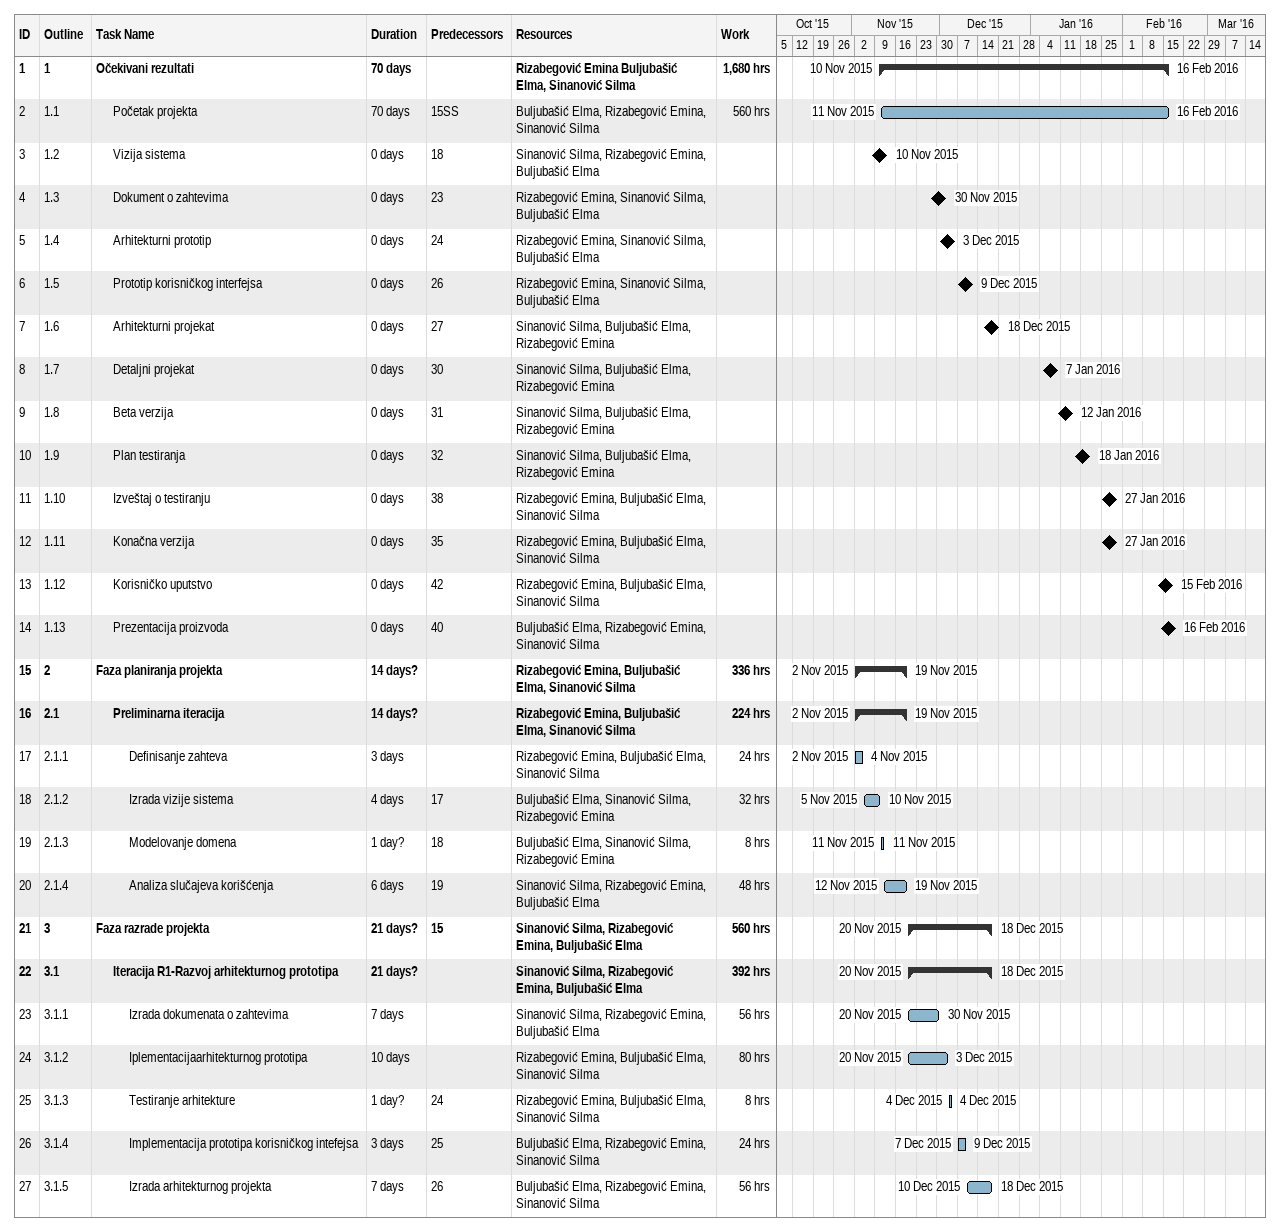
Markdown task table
| ID | WBS | Task | Duration | Start | Finish | Predecessors | Resources | Work (h) |
|---|---|---|---|---|---|---|---|---|
| 1 | 1 | **Očekivani rezultati** | 70d | 2015-11-10 | 2016-02-16 |  | Rizabegović Emina Buljubašić Elma, Sinanović Silma | 1680 |
| 2 | 1.1 | Početak projekta | 70d | 2015-11-11 | 2016-02-16 | 15SS | Buljubašić Elma, Rizabegović Emina, Sinanović Silma | 560 |
| 3 | 1.2 | Vizija sistema | 0d | 2015-11-10 | 2015-11-10 | 18 | Sinanović Silma, Rizabegović Emina, Buljubašić Elma |  |
| 4 | 1.3 | Dokument o zahtevima | 0d | 2015-11-30 | 2015-11-30 | 23 | Rizabegović Emina, Sinanović Silma, Buljubašić Elma |  |
| 5 | 1.4 | Arhitekturni prototip | 0d | 2015-12-03 | 2015-12-03 | 24 | Rizabegović Emina, Sinanović Silma, Buljubašić Elma |  |
| 6 | 1.5 | Prototip korisničkog interfejsa | 0d | 2015-12-09 | 2015-12-09 | 26 | Rizabegović Emina, Sinanović Silma, Buljubašić Elma |  |
| 7 | 1.6 | Arhitekturni projekat | 0d | 2015-12-18 | 2015-12-18 | 27 | Sinanović Silma, Buljubašić Elma, Rizabegović Emina |  |
| 8 | 1.7 | Detaljni projekat | 0d | 2016-01-07 | 2016-01-07 | 30 | Sinanović Silma, Buljubašić Elma, Rizabegović Emina |  |
| 9 | 1.8 | Beta verzija | 0d | 2016-01-12 | 2016-01-12 | 31 | Sinanović Silma, Buljubašić Elma, Rizabegović Emina |  |
| 10 | 1.9 | Plan testiranja | 0d | 2016-01-18 | 2016-01-18 | 32 | Sinanović Silma, Buljubašić Elma, Rizabegović Emina |  |
| 11 | 1.10 | Izveštaj o testiranju | 0d | 2016-01-27 | 2016-01-27 | 38 | Rizabegović Emina, Buljubašić Elma, Sinanović Silma |  |
| 12 | 1.11 | Konačna verzija | 0d | 2016-01-27 | 2016-01-27 | 35 | Rizabegović Emina, Buljubašić Elma, Sinanović Silma |  |
| 13 | 1.12 | Korisničko uputstvo | 0d | 2016-02-15 | 2016-02-15 | 42 | Rizabegović Emina, Buljubašić Elma, Sinanović Silma |  |
| 14 | 1.13 | Prezentacija proizvoda | 0d | 2016-02-16 | 2016-02-16 | 40 | Buljubašić Elma, Rizabegović Emina, Sinanović Silma |  |
| 15 | 2 | **Faza planiranja projekta** | 14d? | 2015-11-02 | 2015-11-19 |  | Rizabegović Emina, Buljubašić Elma, Sinanović Silma | 336 |
| 16 | 2.1 | **Preliminarna iteracija** | 14d? | 2015-11-02 | 2015-11-19 |  | Rizabegović Emina, Buljubašić Elma, Sinanović Silma | 224 |
| 17 | 2.1.1 | Definisanje zahteva | 3d | 2015-11-02 | 2015-11-04 |  | Rizabegović Emina, Buljubašić Elma, Sinanović Silma | 24 |
| 18 | 2.1.2 | Izrada vizije sistema | 4d | 2015-11-05 | 2015-11-10 | 17 | Buljubašić Elma, Sinanović Silma, Rizabegović Emina | 32 |
| 19 | 2.1.3 | Modelovanje domena | 1d? | 2015-11-11 | 2015-11-11 | 18 | Buljubašić Elma, Sinanović Silma, Rizabegović Emina | 8 |
| 20 | 2.1.4 | Analiza slučajeva korišćenja | 6d | 2015-11-12 | 2015-11-19 | 19 | Sinanović Silma, Rizabegović Emina, Buljubašić Elma | 48 |
| 21 | 3 | **Faza razrade projekta** | 21d? | 2015-11-20 | 2015-12-18 | 15 | Sinanović Silma, Rizabegović Emina, Buljubašić Elma | 560 |
| 22 | 3.1 | **Iteracija R1-Razvoj arhitekturnog prototipa** | 21d? | 2015-11-20 | 2015-12-18 |  | Sinanović Silma, Rizabegović Emina, Buljubašić Elma | 392 |
| 23 | 3.1.1 | Izrada dokumenata o zahtevima | 7d | 2015-11-20 | 2015-11-30 |  | Sinanović Silma, Rizabegović Emina, Buljubašić Elma | 56 |
| 24 | 3.1.2 | Iplementacijaarhitekturnog prototipa | 10d | 2015-11-20 | 2015-12-03 |  | Rizabegović Emina, Buljubašić Elma, Sinanović Silma | 80 |
| 25 | 3.1.3 | Testiranje arhitekture | 1d? | 2015-12-04 | 2015-12-04 | 24 | Rizabegović Emina, Buljubašić Elma, Sinanović Silma | 8 |
| 26 | 3.1.4 | Implementacija prototipa korisničkog intefejsa | 3d | 2015-12-07 | 2015-12-09 | 25 | Buljubašić Elma, Rizabegović Emina, Sinanović Silma | 24 |
| 27 | 3.1.5 | Izrada arhitekturnog projekta | 7d | 2015-12-10 | 2015-12-18 | 26 | Buljubašić Elma, Rizabegović Emina, Sinanović Silma | 56 |
